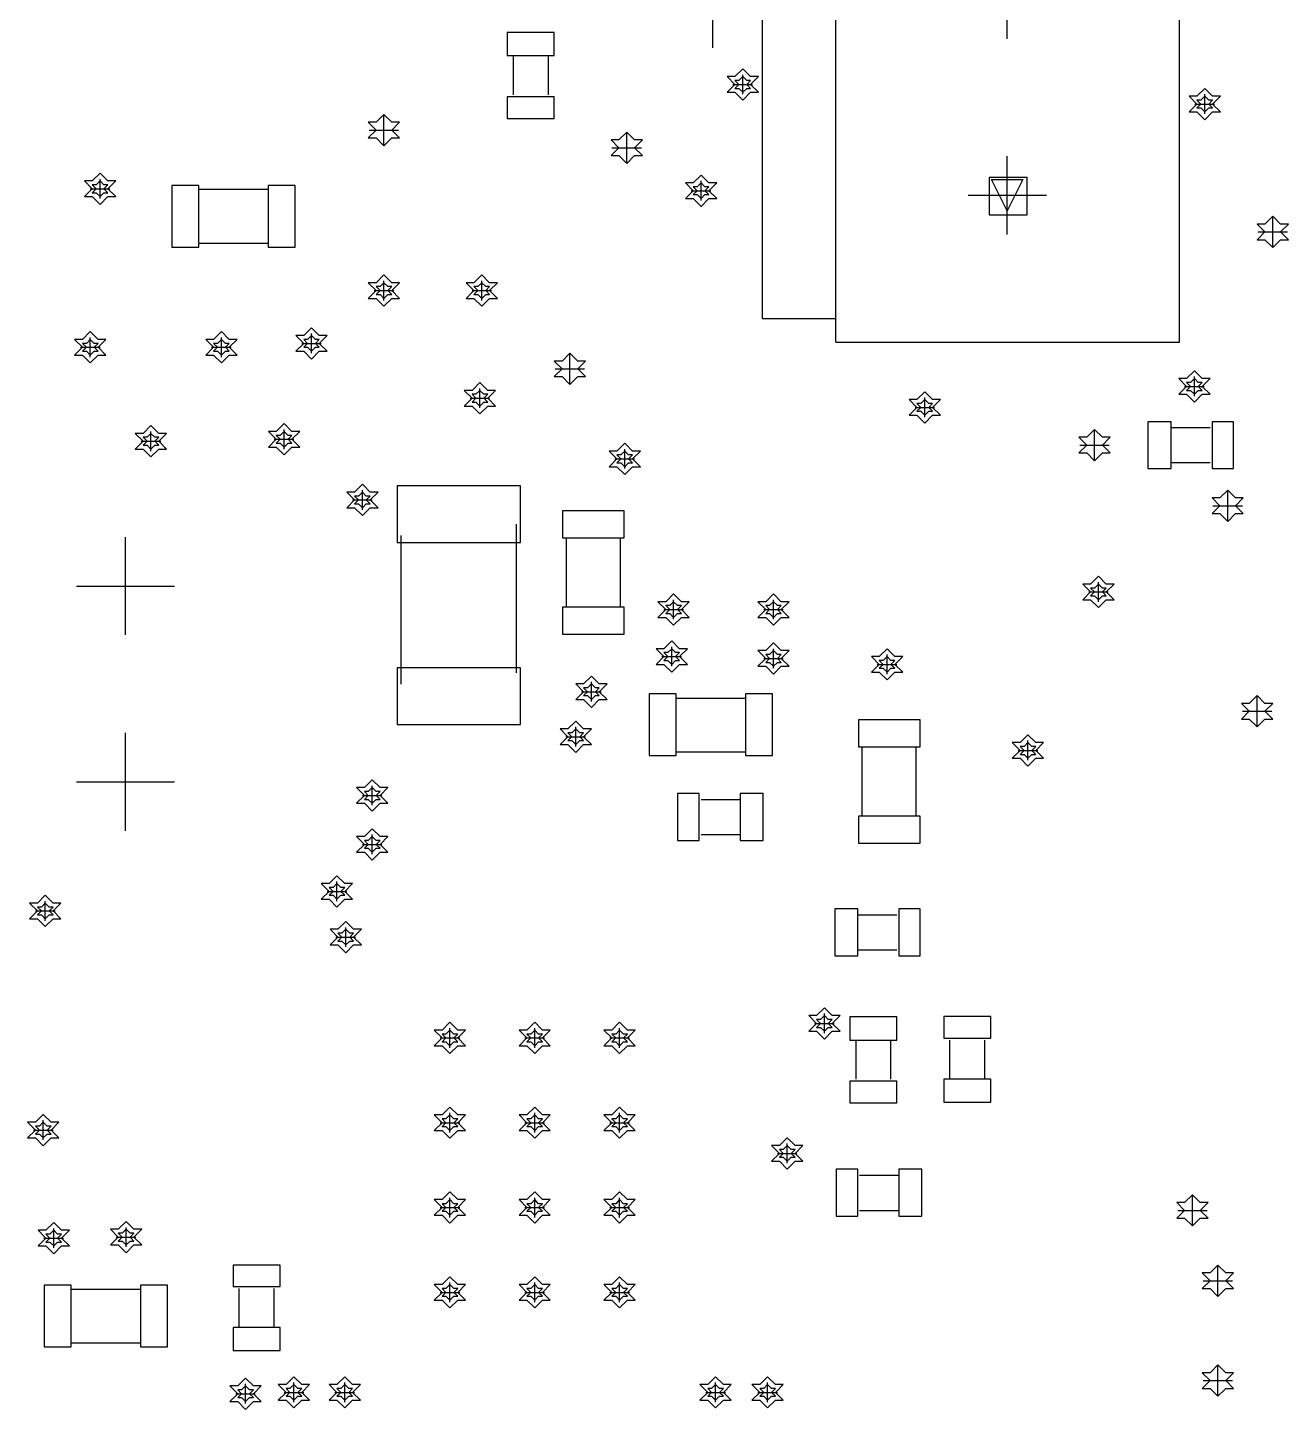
# Model space of a CAD drawing. Extents: x -1.38 to 3.87, y -2.67 to 0.8.
# Drawn here: x 0.981 to 1.625, y -1.753 to -1.047 of the extents above; entities that cross this region are included whole.
import ezdxf

# ---------------------------------------------------------------- set-up
doc = ezdxf.new("R2010")
doc.units = 0
doc.layers.get('0').update_dxf_attribs({"linetype": 'CONTINUOUS'})
for name, color, linetype in [('gd1', 1, 'CONTINUOUS'), ('gg1', 1, 'CONTINUOUS'), ('gm8', 1, 'CONTINUOUS')]:
    doc.layers.add(name, color=color, linetype=linetype)

# ---------------------------------------------------------------- blocks, each defined once
blk = doc.blocks.new('D20')
blk.add_lwpolyline([(-0.01575, -0.0069), (0.01575, -0.0069), (0.01575, 0.0069), (-0.01575, 0.0069)], close=True)
blk = doc.blocks.new('D21')
blk.add_lwpolyline([(-0.0069, -0.01575), (0.0069, -0.01575), (0.0069, 0.01575), (-0.0069, 0.01575)], close=True)
blk = doc.blocks.new('D23')
blk.add_lwpolyline([(-0.0055, -0.012), (0.0055, -0.012), (0.0055, 0.012), (-0.0055, 0.012)], close=True)
blk = doc.blocks.new('D24')
blk.add_lwpolyline([(-0.012, -0.0059), (0.012, -0.0059), (0.012, 0.0059), (-0.012, 0.0059)], close=True)
blk = doc.blocks.new('D25')
blk.add_lwpolyline([(-0.012, -0.0055), (0.012, -0.0055), (0.012, 0.0055), (-0.012, 0.0055)], close=True)
blk = doc.blocks.new('D33')
blk.add_lwpolyline([(-0.0097, -0.0095), (0.0097, -0.0095), (0.0097, 0.0095), (-0.0097, 0.0095)], close=True)
blk = doc.blocks.new('D54')
blk.add_lwpolyline([(-0.012, -0.0059), (0.012, -0.0059), (0.012, 0.0059), (-0.012, 0.0059)], close=True)
blk = doc.blocks.new('D55')
blk.add_lwpolyline([(-0.0059, -0.012), (0.0059, -0.012), (0.0059, 0.012), (-0.0059, 0.012)], close=True)
blk = doc.blocks.new('D56')
blk.add_lwpolyline([(-0.0315, -0.0145), (0.0315, -0.0145), (0.0315, 0.0145), (-0.0315, 0.0145)], close=True)

msp = doc.modelspace()

# ---------------------------------------------------------------- linework, layer by layer
at = {"layer": 'gd1', "color": 1}
for points in [[(1.346, -1.084), (1.35, -1.08), (1.354, -1.08), (1.35, -1.076), (1.354, -1.072), (1.35, -1.072), (1.346, -1.068), (1.342, -1.072), (1.338, -1.072), (1.342, -1.076), (1.338, -1.08), (1.342, -1.08), (1.346, -1.084)], [(1.346, -1.08), (1.348, -1.078), (1.35, -1.078), (1.348, -1.076), (1.35, -1.074), (1.348, -1.074), (1.346, -1.072), (1.344, -1.074), (1.342, -1.074), (1.344, -1.076), (1.342, -1.078), (1.344, -1.078), (1.346, -1.08)], [(1.582, -1.094), (1.586, -1.09), (1.59, -1.09), (1.586, -1.086), (1.59, -1.082), (1.586, -1.082), (1.582, -1.078), (1.578, -1.082), (1.574, -1.082), (1.578, -1.086), (1.574, -1.09), (1.578, -1.09), (1.582, -1.094)], [(1.582, -1.09), (1.584, -1.088), (1.586, -1.088), (1.584, -1.086), (1.586, -1.084), (1.584, -1.084), (1.582, -1.082), (1.58, -1.084), (1.578, -1.084), (1.58, -1.086), (1.578, -1.088), (1.58, -1.088), (1.582, -1.09)], [(1.1627, -1.1073), (1.1667, -1.1033), (1.1707, -1.1033), (1.1667, -1.0993), (1.1707, -1.0953), (1.1667, -1.0953), (1.1627, -1.0913), (1.1587, -1.0953), (1.1547, -1.0953), (1.1587, -1.0993), (1.1547, -1.1033), (1.1587, -1.1033), (1.1627, -1.1073)], [(1.2867, -1.1163), (1.2907, -1.1123), (1.2947, -1.1123), (1.2907, -1.1083), (1.2947, -1.1043), (1.2907, -1.1043), (1.2867, -1.1003), (1.2827, -1.1043), (1.2787, -1.1043), (1.2827, -1.1083), (1.2787, -1.1123), (1.2827, -1.1123), (1.2867, -1.1163)], [(1.0177, -1.1373), (1.0217, -1.1333), (1.0257, -1.1333), (1.0217, -1.1293), (1.0257, -1.1253), (1.0217, -1.1253), (1.0177, -1.1213), (1.0137, -1.1253), (1.0097, -1.1253), (1.0137, -1.1293), (1.0097, -1.1333), (1.0137, -1.1333), (1.0177, -1.1373)], [(1.3247, -1.1383), (1.3287, -1.1343), (1.3327, -1.1343), (1.3287, -1.1303), (1.3327, -1.1263), (1.3287, -1.1263), (1.3247, -1.1223), (1.3207, -1.1263), (1.3167, -1.1263), (1.3207, -1.1303), (1.3167, -1.1343), (1.3207, -1.1343), (1.3247, -1.1383)], [(1.0177, -1.1333), (1.0197, -1.1313), (1.0217, -1.1313), (1.0197, -1.1293), (1.0217, -1.1273), (1.0197, -1.1273), (1.0177, -1.1253), (1.0157, -1.1273), (1.0137, -1.1273), (1.0157, -1.1293), (1.0137, -1.1313), (1.0157, -1.1313), (1.0177, -1.1333)], [(1.3247, -1.1343), (1.3267, -1.1323), (1.3287, -1.1323), (1.3267, -1.1303), (1.3287, -1.1283), (1.3267, -1.1283), (1.3247, -1.1263), (1.3227, -1.1283), (1.3207, -1.1283), (1.3227, -1.1303), (1.3207, -1.1323), (1.3227, -1.1323), (1.3247, -1.1343)], [(1.4811, -1.1406), (1.4731, -1.1246), (1.4891, -1.1246), (1.4811, -1.1406)], [(1.6167, -1.1593), (1.6207, -1.1553), (1.6247, -1.1553), (1.6207, -1.1513), (1.6247, -1.1473), (1.6207, -1.1473), (1.6167, -1.1433), (1.6127, -1.1473), (1.6087, -1.1473), (1.6127, -1.1513), (1.6087, -1.1553), (1.6127, -1.1553), (1.6167, -1.1593)], [(1.1627, -1.1893), (1.1667, -1.1853), (1.1707, -1.1853), (1.1667, -1.1813), (1.1707, -1.1773), (1.1667, -1.1773), (1.1627, -1.1733), (1.1587, -1.1773), (1.1547, -1.1773), (1.1587, -1.1813), (1.1547, -1.1853), (1.1587, -1.1853), (1.1627, -1.1893)], [(1.1627, -1.1853), (1.1647, -1.1833), (1.1667, -1.1833), (1.1647, -1.1813), (1.1667, -1.1793), (1.1647, -1.1793), (1.1627, -1.1773), (1.1607, -1.1793), (1.1587, -1.1793), (1.1607, -1.1813), (1.1587, -1.1833), (1.1607, -1.1833), (1.1627, -1.1853)], [(1.2127, -1.1893), (1.2167, -1.1853), (1.2207, -1.1853), (1.2167, -1.1813), (1.2207, -1.1773), (1.2167, -1.1773), (1.2127, -1.1733), (1.2087, -1.1773), (1.2047, -1.1773), (1.2087, -1.1813), (1.2047, -1.1853), (1.2087, -1.1853), (1.2127, -1.1893)], [(1.2127, -1.1853), (1.2147, -1.1833), (1.2167, -1.1833), (1.2147, -1.1813), (1.2167, -1.1793), (1.2147, -1.1793), (1.2127, -1.1773), (1.2107, -1.1793), (1.2087, -1.1793), (1.2107, -1.1813), (1.2087, -1.1833), (1.2107, -1.1833), (1.2127, -1.1853)], [(1.0127, -1.2183), (1.0167, -1.2143), (1.0207, -1.2143), (1.0167, -1.2103), (1.0207, -1.2063), (1.0167, -1.2063), (1.0127, -1.2023), (1.0087, -1.2063), (1.0047, -1.2063), (1.0087, -1.2103), (1.0047, -1.2143), (1.0087, -1.2143), (1.0127, -1.2183)], [(1.0127, -1.2143), (1.0147, -1.2123), (1.0167, -1.2123), (1.0147, -1.2103), (1.0167, -1.2083), (1.0147, -1.2083), (1.0127, -1.2063), (1.0107, -1.2083), (1.0087, -1.2083), (1.0107, -1.2103), (1.0087, -1.2123), (1.0107, -1.2123), (1.0127, -1.2143)], [(1.0797, -1.2183), (1.0837, -1.2143), (1.0877, -1.2143), (1.0837, -1.2103), (1.0877, -1.2063), (1.0837, -1.2063), (1.0797, -1.2023), (1.0757, -1.2063), (1.0717, -1.2063), (1.0757, -1.2103), (1.0717, -1.2143), (1.0757, -1.2143), (1.0797, -1.2183)], [(1.0797, -1.2143), (1.0817, -1.2123), (1.0837, -1.2123), (1.0817, -1.2103), (1.0837, -1.2083), (1.0817, -1.2083), (1.0797, -1.2063), (1.0777, -1.2083), (1.0757, -1.2083), (1.0777, -1.2103), (1.0757, -1.2123), (1.0777, -1.2123), (1.0797, -1.2143)], [(1.1257, -1.2163), (1.1297, -1.2123), (1.1337, -1.2123), (1.1297, -1.2083), (1.1337, -1.2043), (1.1297, -1.2043), (1.1257, -1.2003), (1.1217, -1.2043), (1.1177, -1.2043), (1.1217, -1.2083), (1.1177, -1.2123), (1.1217, -1.2123), (1.1257, -1.2163)], [(1.1257, -1.2123), (1.1277, -1.2103), (1.1297, -1.2103), (1.1277, -1.2083), (1.1297, -1.2063), (1.1277, -1.2063), (1.1257, -1.2043), (1.1237, -1.2063), (1.1217, -1.2063), (1.1237, -1.2083), (1.1217, -1.2103), (1.1237, -1.2103), (1.1257, -1.2123)], [(1.2577, -1.2293), (1.2617, -1.2253), (1.2657, -1.2253), (1.2617, -1.2213), (1.2657, -1.2173), (1.2617, -1.2173), (1.2577, -1.2133), (1.2537, -1.2173), (1.2497, -1.2173), (1.2537, -1.2213), (1.2497, -1.2253), (1.2537, -1.2253), (1.2577, -1.2293)], [(1.2117, -1.2443), (1.2157, -1.2403), (1.2197, -1.2403), (1.2157, -1.2363), (1.2197, -1.2323), (1.2157, -1.2323), (1.2117, -1.2283), (1.2077, -1.2323), (1.2037, -1.2323), (1.2077, -1.2363), (1.2037, -1.2403), (1.2077, -1.2403), (1.2117, -1.2443)], [(1.5767, -1.2383), (1.5807, -1.2343), (1.5847, -1.2343), (1.5807, -1.2303), (1.5847, -1.2263), (1.5807, -1.2263), (1.5767, -1.2223), (1.5727, -1.2263), (1.5687, -1.2263), (1.5727, -1.2303), (1.5687, -1.2343), (1.5727, -1.2343), (1.5767, -1.2383)], [(1.5767, -1.2343), (1.5787, -1.2323), (1.5807, -1.2323), (1.5787, -1.2303), (1.5807, -1.2283), (1.5787, -1.2283), (1.5767, -1.2263), (1.5747, -1.2283), (1.5727, -1.2283), (1.5747, -1.2303), (1.5727, -1.2323), (1.5747, -1.2323), (1.5767, -1.2343)], [(1.2117, -1.2403), (1.2137, -1.2383), (1.2157, -1.2383), (1.2137, -1.2363), (1.2157, -1.2343), (1.2137, -1.2343), (1.2117, -1.2323), (1.2097, -1.2343), (1.2077, -1.2343), (1.2097, -1.2363), (1.2077, -1.2383), (1.2097, -1.2383), (1.2117, -1.2403)], [(1.439, -1.249), (1.443, -1.245), (1.447, -1.245), (1.443, -1.241), (1.447, -1.237), (1.443, -1.237), (1.439, -1.233), (1.435, -1.237), (1.431, -1.237), (1.435, -1.241), (1.431, -1.245), (1.435, -1.245), (1.439, -1.249)], [(1.439, -1.245), (1.441, -1.243), (1.443, -1.243), (1.441, -1.241), (1.443, -1.239), (1.441, -1.239), (1.439, -1.237), (1.437, -1.239), (1.435, -1.239), (1.437, -1.241), (1.435, -1.243), (1.437, -1.243), (1.439, -1.245)], [(1.1117, -1.2653), (1.1157, -1.2613), (1.1197, -1.2613), (1.1157, -1.2573), (1.1197, -1.2533), (1.1157, -1.2533), (1.1117, -1.2493), (1.1077, -1.2533), (1.1037, -1.2533), (1.1077, -1.2573), (1.1037, -1.2613), (1.1077, -1.2613), (1.1117, -1.2653)], [(1.0437, -1.2663), (1.0477, -1.2623), (1.0517, -1.2623), (1.0477, -1.2583), (1.0517, -1.2543), (1.0477, -1.2543), (1.0437, -1.2503), (1.0397, -1.2543), (1.0357, -1.2543), (1.0397, -1.2583), (1.0357, -1.2623), (1.0397, -1.2623), (1.0437, -1.2663)], [(1.0437, -1.2623), (1.0457, -1.2603), (1.0477, -1.2603), (1.0457, -1.2583), (1.0477, -1.2563), (1.0457, -1.2563), (1.0437, -1.2543), (1.0417, -1.2563), (1.0397, -1.2563), (1.0417, -1.2583), (1.0397, -1.2603), (1.0417, -1.2603), (1.0437, -1.2623)], [(1.1117, -1.2613), (1.1137, -1.2593), (1.1157, -1.2593), (1.1137, -1.2573), (1.1157, -1.2553), (1.1137, -1.2553), (1.1117, -1.2533), (1.1097, -1.2553), (1.1077, -1.2553), (1.1097, -1.2573), (1.1077, -1.2593), (1.1097, -1.2593), (1.1117, -1.2613)], [(1.5257, -1.2683), (1.5297, -1.2643), (1.5337, -1.2643), (1.5297, -1.2603), (1.5337, -1.2563), (1.5297, -1.2563), (1.5257, -1.2523), (1.5217, -1.2563), (1.5177, -1.2563), (1.5217, -1.2603), (1.5177, -1.2643), (1.5217, -1.2643), (1.5257, -1.2683)], [(1.2857, -1.2753), (1.2897, -1.2713), (1.2937, -1.2713), (1.2897, -1.2673), (1.2937, -1.2633), (1.2897, -1.2633), (1.2857, -1.2593), (1.2817, -1.2633), (1.2777, -1.2633), (1.2817, -1.2673), (1.2777, -1.2713), (1.2817, -1.2713), (1.2857, -1.2753)], [(1.2857, -1.2713), (1.2877, -1.2693), (1.2897, -1.2693), (1.2877, -1.2673), (1.2897, -1.2653), (1.2877, -1.2653), (1.2857, -1.2633), (1.2837, -1.2653), (1.2817, -1.2653), (1.2837, -1.2673), (1.2817, -1.2693), (1.2837, -1.2693), (1.2857, -1.2713)], [(1.1517, -1.2963), (1.1557, -1.2923), (1.1597, -1.2923), (1.1557, -1.2883), (1.1597, -1.2843), (1.1557, -1.2843), (1.1517, -1.2803), (1.1477, -1.2843), (1.1437, -1.2843), (1.1477, -1.2883), (1.1437, -1.2923), (1.1477, -1.2923), (1.1517, -1.2963)], [(1.1517, -1.2923), (1.1537, -1.2903), (1.1557, -1.2903), (1.1537, -1.2883), (1.1557, -1.2863), (1.1537, -1.2863), (1.1517, -1.2843), (1.1497, -1.2863), (1.1477, -1.2863), (1.1497, -1.2883), (1.1477, -1.2903), (1.1497, -1.2903), (1.1517, -1.2923)], [(1.5937, -1.2993), (1.5977, -1.2953), (1.6017, -1.2953), (1.5977, -1.2913), (1.6017, -1.2873), (1.5977, -1.2873), (1.5937, -1.2833), (1.5897, -1.2873), (1.5857, -1.2873), (1.5897, -1.2913), (1.5857, -1.2953), (1.5897, -1.2953), (1.5937, -1.2993)], [(1.5277, -1.3433), (1.5317, -1.3393), (1.5357, -1.3393), (1.5317, -1.3353), (1.5357, -1.3313), (1.5317, -1.3313), (1.5277, -1.3273), (1.5237, -1.3313), (1.5197, -1.3313), (1.5237, -1.3353), (1.5197, -1.3393), (1.5237, -1.3393), (1.5277, -1.3433)], [(1.5277, -1.3393), (1.5297, -1.3373), (1.5317, -1.3373), (1.5297, -1.3353), (1.5317, -1.3333), (1.5297, -1.3333), (1.5277, -1.3313), (1.5257, -1.3333), (1.5237, -1.3333), (1.5257, -1.3353), (1.5237, -1.3373), (1.5257, -1.3373), (1.5277, -1.3393)], [(1.3107, -1.3523), (1.3147, -1.3483), (1.3187, -1.3483), (1.3147, -1.3443), (1.3187, -1.3403), (1.3147, -1.3403), (1.3107, -1.3363), (1.3067, -1.3403), (1.3027, -1.3403), (1.3067, -1.3443), (1.3027, -1.3483), (1.3067, -1.3483), (1.3107, -1.3523)], [(1.3107, -1.3483), (1.3127, -1.3463), (1.3147, -1.3463), (1.3127, -1.3443), (1.3147, -1.3423), (1.3127, -1.3423), (1.3107, -1.3403), (1.3087, -1.3423), (1.3067, -1.3423), (1.3087, -1.3443), (1.3067, -1.3463), (1.3087, -1.3463), (1.3107, -1.3483)], [(1.3617, -1.3523), (1.3657, -1.3483), (1.3697, -1.3483), (1.3657, -1.3443), (1.3697, -1.3403), (1.3657, -1.3403), (1.3617, -1.3363), (1.3577, -1.3403), (1.3537, -1.3403), (1.3577, -1.3443), (1.3537, -1.3483), (1.3577, -1.3483), (1.3617, -1.3523)], [(1.3617, -1.3483), (1.3637, -1.3463), (1.3657, -1.3463), (1.3637, -1.3443), (1.3657, -1.3423), (1.3637, -1.3423), (1.3617, -1.3403), (1.3597, -1.3423), (1.3577, -1.3423), (1.3597, -1.3443), (1.3577, -1.3463), (1.3597, -1.3463), (1.3617, -1.3483)], [(1.3097, -1.3763), (1.3137, -1.3723), (1.3177, -1.3723), (1.3137, -1.3683), (1.3177, -1.3643), (1.3137, -1.3643), (1.3097, -1.3603), (1.3057, -1.3643), (1.3017, -1.3643), (1.3057, -1.3683), (1.3017, -1.3723), (1.3057, -1.3723), (1.3097, -1.3763)], [(1.3617, -1.3773), (1.3657, -1.3733), (1.3697, -1.3733), (1.3657, -1.3693), (1.3697, -1.3653), (1.3657, -1.3653), (1.3617, -1.3613), (1.3577, -1.3653), (1.3537, -1.3653), (1.3577, -1.3693), (1.3537, -1.3733), (1.3577, -1.3733), (1.3617, -1.3773)], [(1.3097, -1.3723), (1.3117, -1.3703), (1.3137, -1.3703), (1.3117, -1.3683), (1.3137, -1.3663), (1.3117, -1.3663), (1.3097, -1.3643), (1.3077, -1.3663), (1.3057, -1.3663), (1.3077, -1.3683), (1.3057, -1.3703), (1.3077, -1.3703), (1.3097, -1.3723)], [(1.3617, -1.3733), (1.3637, -1.3713), (1.3657, -1.3713), (1.3637, -1.3693), (1.3657, -1.3673), (1.3637, -1.3673), (1.3617, -1.3653), (1.3597, -1.3673), (1.3577, -1.3673), (1.3597, -1.3693), (1.3577, -1.3713), (1.3597, -1.3713), (1.3617, -1.3733)], [(1.4197, -1.3803), (1.4237, -1.3763), (1.4277, -1.3763), (1.4237, -1.3723), (1.4277, -1.3683), (1.4237, -1.3683), (1.4197, -1.3643), (1.4157, -1.3683), (1.4117, -1.3683), (1.4157, -1.3723), (1.4117, -1.3763), (1.4157, -1.3763), (1.4197, -1.3803)], [(1.4197, -1.3763), (1.4217, -1.3743), (1.4237, -1.3743), (1.4217, -1.3723), (1.4237, -1.3703), (1.4217, -1.3703), (1.4197, -1.3683), (1.4177, -1.3703), (1.4157, -1.3703), (1.4177, -1.3723), (1.4157, -1.3743), (1.4177, -1.3743), (1.4197, -1.3763)], [(1.2687, -1.3943), (1.2727, -1.3903), (1.2767, -1.3903), (1.2727, -1.3863), (1.2767, -1.3823), (1.2727, -1.3823), (1.2687, -1.3783), (1.2647, -1.3823), (1.2607, -1.3823), (1.2647, -1.3863), (1.2607, -1.3903), (1.2647, -1.3903), (1.2687, -1.3943)], [(1.2687, -1.3903), (1.2707, -1.3883), (1.2727, -1.3883), (1.2707, -1.3863), (1.2727, -1.3843), (1.2707, -1.3843), (1.2687, -1.3823), (1.2667, -1.3843), (1.2647, -1.3843), (1.2667, -1.3863), (1.2647, -1.3883), (1.2667, -1.3883), (1.2687, -1.3903)], [(1.6087, -1.4043), (1.6127, -1.4003), (1.6167, -1.4003), (1.6127, -1.3963), (1.6167, -1.3923), (1.6127, -1.3923), (1.6087, -1.3883), (1.6047, -1.3923), (1.6007, -1.3923), (1.6047, -1.3963), (1.6007, -1.4003), (1.6047, -1.4003), (1.6087, -1.4043)], [(1.2607, -1.4173), (1.2647, -1.4133), (1.2687, -1.4133), (1.2647, -1.4093), (1.2687, -1.4053), (1.2647, -1.4053), (1.2607, -1.4013), (1.2567, -1.4053), (1.2527, -1.4053), (1.2567, -1.4093), (1.2527, -1.4133), (1.2567, -1.4133), (1.2607, -1.4173)], [(1.2607, -1.4133), (1.2627, -1.4113), (1.2647, -1.4113), (1.2627, -1.4093), (1.2647, -1.4073), (1.2627, -1.4073), (1.2607, -1.4053), (1.2587, -1.4073), (1.2567, -1.4073), (1.2587, -1.4093), (1.2567, -1.4113), (1.2587, -1.4113), (1.2607, -1.4133)], [(1.4917, -1.4243), (1.4957, -1.4203), (1.4997, -1.4203), (1.4957, -1.4163), (1.4997, -1.4123), (1.4957, -1.4123), (1.4917, -1.4083), (1.4877, -1.4123), (1.4837, -1.4123), (1.4877, -1.4163), (1.4837, -1.4203), (1.4877, -1.4203), (1.4917, -1.4243)], [(1.4917, -1.4203), (1.4937, -1.4183), (1.4957, -1.4183), (1.4937, -1.4163), (1.4957, -1.4143), (1.4937, -1.4143), (1.4917, -1.4123), (1.4897, -1.4143), (1.4877, -1.4143), (1.4897, -1.4163), (1.4877, -1.4183), (1.4897, -1.4183), (1.4917, -1.4203)], [(1.1567, -1.4473), (1.1607, -1.4433), (1.1647, -1.4433), (1.1607, -1.4393), (1.1647, -1.4353), (1.1607, -1.4353), (1.1567, -1.4313), (1.1527, -1.4353), (1.1487, -1.4353), (1.1527, -1.4393), (1.1487, -1.4433), (1.1527, -1.4433), (1.1567, -1.4473)], [(1.1567, -1.4433), (1.1587, -1.4413), (1.1607, -1.4413), (1.1587, -1.4393), (1.1607, -1.4373), (1.1587, -1.4373), (1.1567, -1.4353), (1.1547, -1.4373), (1.1527, -1.4373), (1.1547, -1.4393), (1.1527, -1.4413), (1.1547, -1.4413), (1.1567, -1.4433)], [(1.1567, -1.4723), (1.1607, -1.4683), (1.1647, -1.4683), (1.1607, -1.4643), (1.1647, -1.4603), (1.1607, -1.4603), (1.1567, -1.4563), (1.1527, -1.4603), (1.1487, -1.4603), (1.1527, -1.4643), (1.1487, -1.4683), (1.1527, -1.4683), (1.1567, -1.4723)], [(1.1567, -1.4683), (1.1587, -1.4663), (1.1607, -1.4663), (1.1587, -1.4643), (1.1607, -1.4623), (1.1587, -1.4623), (1.1567, -1.4603), (1.1547, -1.4623), (1.1527, -1.4623), (1.1547, -1.4643), (1.1527, -1.4663), (1.1547, -1.4663), (1.1567, -1.4683)], [(1.1387, -1.4963), (1.1427, -1.4923), (1.1467, -1.4923), (1.1427, -1.4883), (1.1467, -1.4843), (1.1427, -1.4843), (1.1387, -1.4803), (1.1347, -1.4843), (1.1307, -1.4843), (1.1347, -1.4883), (1.1307, -1.4923), (1.1347, -1.4923), (1.1387, -1.4963)], [(1.1387, -1.4923), (1.1407, -1.4903), (1.1427, -1.4903), (1.1407, -1.4883), (1.1427, -1.4863), (1.1407, -1.4863), (1.1387, -1.4843), (1.1367, -1.4863), (1.1347, -1.4863), (1.1367, -1.4883), (1.1347, -1.4903), (1.1367, -1.4903), (1.1387, -1.4923)], [(0.9897, -1.5063), (0.9937, -1.5023), (0.9977, -1.5023), (0.9937, -1.4983), (0.9977, -1.4943), (0.9937, -1.4943), (0.9897, -1.4903), (0.9857, -1.4943), (0.9817, -1.4943), (0.9857, -1.4983), (0.9817, -1.5023), (0.9857, -1.5023), (0.9897, -1.5063)], [(0.9897, -1.5023), (0.9917, -1.5003), (0.9937, -1.5003), (0.9917, -1.4983), (0.9937, -1.4963), (0.9917, -1.4963), (0.9897, -1.4943), (0.9877, -1.4963), (0.9857, -1.4963), (0.9877, -1.4983), (0.9857, -1.5003), (0.9877, -1.5003), (0.9897, -1.5023)], [(1.1432, -1.5197), (1.1472, -1.5157), (1.1512, -1.5157), (1.1472, -1.5117), (1.1512, -1.5077), (1.1472, -1.5077), (1.1432, -1.5037), (1.1392, -1.5077), (1.1352, -1.5077), (1.1392, -1.5117), (1.1352, -1.5157), (1.1392, -1.5157), (1.1432, -1.5197)], [(1.1432, -1.5157), (1.1452, -1.5137), (1.1472, -1.5137), (1.1452, -1.5117), (1.1472, -1.5097), (1.1452, -1.5097), (1.1432, -1.5077), (1.1412, -1.5097), (1.1392, -1.5097), (1.1412, -1.5117), (1.1392, -1.5137), (1.1412, -1.5137), (1.1432, -1.5157)], [(1.3877, -1.5638), (1.3917, -1.5598), (1.3957, -1.5598), (1.3917, -1.5558), (1.3957, -1.5518), (1.3917, -1.5518), (1.3877, -1.5478), (1.3837, -1.5518), (1.3797, -1.5518), (1.3837, -1.5558), (1.3797, -1.5598), (1.3837, -1.5598), (1.3877, -1.5638)], [(1.3877, -1.5598), (1.3897, -1.5578), (1.3917, -1.5578), (1.3897, -1.5558), (1.3917, -1.5538), (1.3897, -1.5538), (1.3877, -1.5518), (1.3857, -1.5538), (1.3837, -1.5538), (1.3857, -1.5558), (1.3837, -1.5578), (1.3857, -1.5578), (1.3877, -1.5598)], [(1.1964, -1.5712), (1.2004, -1.5672), (1.2044, -1.5672), (1.2004, -1.5632), (1.2044, -1.5592), (1.2004, -1.5592), (1.1964, -1.5552), (1.1924, -1.5592), (1.1884, -1.5592), (1.1924, -1.5632), (1.1884, -1.5672), (1.1924, -1.5672), (1.1964, -1.5712)], [(1.1964, -1.5672), (1.1984, -1.5652), (1.2004, -1.5652), (1.1984, -1.5632), (1.2004, -1.5612), (1.1984, -1.5612), (1.1964, -1.5592), (1.1944, -1.5612), (1.1924, -1.5612), (1.1944, -1.5632), (1.1924, -1.5652), (1.1944, -1.5652), (1.1964, -1.5672)], [(1.2397, -1.5712), (1.2437, -1.5672), (1.2477, -1.5672), (1.2437, -1.5632), (1.2477, -1.5592), (1.2437, -1.5592), (1.2397, -1.5552), (1.2357, -1.5592), (1.2317, -1.5592), (1.2357, -1.5632), (1.2317, -1.5672), (1.2357, -1.5672), (1.2397, -1.5712)], [(1.2397, -1.5672), (1.2417, -1.5652), (1.2437, -1.5652), (1.2417, -1.5632), (1.2437, -1.5612), (1.2417, -1.5612), (1.2397, -1.5592), (1.2377, -1.5612), (1.2357, -1.5612), (1.2377, -1.5632), (1.2357, -1.5652), (1.2377, -1.5652), (1.2397, -1.5672)], [(1.2831, -1.5712), (1.2871, -1.5672), (1.2911, -1.5672), (1.2871, -1.5632), (1.2911, -1.5592), (1.2871, -1.5592), (1.2831, -1.5552), (1.2791, -1.5592), (1.2751, -1.5592), (1.2791, -1.5632), (1.2751, -1.5672), (1.2791, -1.5672), (1.2831, -1.5712)], [(1.2831, -1.5672), (1.2851, -1.5652), (1.2871, -1.5652), (1.2851, -1.5632), (1.2871, -1.5612), (1.2851, -1.5612), (1.2831, -1.5592), (1.2811, -1.5612), (1.2791, -1.5612), (1.2811, -1.5632), (1.2791, -1.5652), (1.2811, -1.5652), (1.2831, -1.5672)], [(0.9887, -1.6183), (0.9927, -1.6143), (0.9967, -1.6143), (0.9927, -1.6103), (0.9967, -1.6063), (0.9927, -1.6063), (0.9887, -1.6023), (0.9847, -1.6063), (0.9807, -1.6063), (0.9847, -1.6103), (0.9807, -1.6143), (0.9847, -1.6143), (0.9887, -1.6183)], [(1.1964, -1.6145), (1.2004, -1.6105), (1.2044, -1.6105), (1.2004, -1.6065), (1.2044, -1.6025), (1.2004, -1.6025), (1.1964, -1.5985), (1.1924, -1.6025), (1.1884, -1.6025), (1.1924, -1.6065), (1.1884, -1.6105), (1.1924, -1.6105), (1.1964, -1.6145)], [(1.1964, -1.6105), (1.1984, -1.6085), (1.2004, -1.6085), (1.1984, -1.6065), (1.2004, -1.6045), (1.1984, -1.6045), (1.1964, -1.6025), (1.1944, -1.6045), (1.1924, -1.6045), (1.1944, -1.6065), (1.1924, -1.6085), (1.1944, -1.6085), (1.1964, -1.6105)], [(1.2397, -1.6145), (1.2437, -1.6105), (1.2477, -1.6105), (1.2437, -1.6065), (1.2477, -1.6025), (1.2437, -1.6025), (1.2397, -1.5985), (1.2357, -1.6025), (1.2317, -1.6025), (1.2357, -1.6065), (1.2317, -1.6105), (1.2357, -1.6105), (1.2397, -1.6145)], [(1.2397, -1.6105), (1.2417, -1.6085), (1.2437, -1.6085), (1.2417, -1.6065), (1.2437, -1.6045), (1.2417, -1.6045), (1.2397, -1.6025), (1.2377, -1.6045), (1.2357, -1.6045), (1.2377, -1.6065), (1.2357, -1.6085), (1.2377, -1.6085), (1.2397, -1.6105)], [(1.2831, -1.6145), (1.2871, -1.6105), (1.2911, -1.6105), (1.2871, -1.6065), (1.2911, -1.6025), (1.2871, -1.6025), (1.2831, -1.5985), (1.2791, -1.6025), (1.2751, -1.6025), (1.2791, -1.6065), (1.2751, -1.6105), (1.2791, -1.6105), (1.2831, -1.6145)], [(1.2831, -1.6105), (1.2851, -1.6085), (1.2871, -1.6085), (1.2851, -1.6065), (1.2871, -1.6045), (1.2851, -1.6045), (1.2831, -1.6025), (1.2811, -1.6045), (1.2791, -1.6045), (1.2811, -1.6065), (1.2791, -1.6085), (1.2811, -1.6085), (1.2831, -1.6105)], [(0.9887, -1.6143), (0.9907, -1.6123), (0.9927, -1.6123), (0.9907, -1.6103), (0.9927, -1.6083), (0.9907, -1.6083), (0.9887, -1.6063), (0.9867, -1.6083), (0.9847, -1.6083), (0.9867, -1.6103), (0.9847, -1.6123), (0.9867, -1.6123), (0.9887, -1.6143)], [(1.3687, -1.6302), (1.3727, -1.6262), (1.3767, -1.6262), (1.3727, -1.6222), (1.3767, -1.6182), (1.3727, -1.6182), (1.3687, -1.6142), (1.3647, -1.6182), (1.3607, -1.6182), (1.3647, -1.6222), (1.3607, -1.6262), (1.3647, -1.6262), (1.3687, -1.6302)], [(1.3687, -1.6262), (1.3707, -1.6242), (1.3727, -1.6242), (1.3707, -1.6222), (1.3727, -1.6202), (1.3707, -1.6202), (1.3687, -1.6182), (1.3667, -1.6202), (1.3647, -1.6202), (1.3667, -1.6222), (1.3647, -1.6242), (1.3667, -1.6242), (1.3687, -1.6262)], [(1.1964, -1.6579), (1.2004, -1.6538), (1.2044, -1.6538), (1.2004, -1.6499), (1.2044, -1.6458), (1.2004, -1.6458), (1.1964, -1.6418), (1.1924, -1.6458), (1.1884, -1.6458), (1.1924, -1.6499), (1.1884, -1.6538), (1.1924, -1.6538), (1.1964, -1.6579)], [(1.2397, -1.6579), (1.2437, -1.6538), (1.2477, -1.6538), (1.2437, -1.6499), (1.2477, -1.6458), (1.2437, -1.6458), (1.2397, -1.6418), (1.2357, -1.6458), (1.2317, -1.6458), (1.2357, -1.6499), (1.2317, -1.6538), (1.2357, -1.6538), (1.2397, -1.6579)], [(1.2831, -1.6579), (1.2871, -1.6538), (1.2911, -1.6538), (1.2871, -1.6499), (1.2911, -1.6458), (1.2871, -1.6458), (1.2831, -1.6418), (1.2791, -1.6458), (1.2751, -1.6458), (1.2791, -1.6499), (1.2751, -1.6538), (1.2791, -1.6538), (1.2831, -1.6579)], [(1.5757, -1.6593), (1.5797, -1.6553), (1.5837, -1.6553), (1.5797, -1.6513), (1.5837, -1.6473), (1.5797, -1.6473), (1.5757, -1.6433), (1.5717, -1.6473), (1.5677, -1.6473), (1.5717, -1.6513), (1.5677, -1.6553), (1.5717, -1.6553), (1.5757, -1.6593)], [(1.1964, -1.6538), (1.1984, -1.6518), (1.2004, -1.6518), (1.1984, -1.6499), (1.2004, -1.6479), (1.1984, -1.6479), (1.1964, -1.6458), (1.1944, -1.6479), (1.1924, -1.6479), (1.1944, -1.6499), (1.1924, -1.6518), (1.1944, -1.6518), (1.1964, -1.6538)], [(1.2397, -1.6538), (1.2417, -1.6518), (1.2437, -1.6518), (1.2417, -1.6499), (1.2437, -1.6479), (1.2417, -1.6479), (1.2397, -1.6458), (1.2377, -1.6479), (1.2357, -1.6479), (1.2377, -1.6499), (1.2357, -1.6518), (1.2377, -1.6518), (1.2397, -1.6538)], [(1.2831, -1.6538), (1.2851, -1.6518), (1.2871, -1.6518), (1.2851, -1.6499), (1.2871, -1.6479), (1.2851, -1.6479), (1.2831, -1.6458), (1.2811, -1.6479), (1.2791, -1.6479), (1.2811, -1.6499), (1.2791, -1.6518), (1.2811, -1.6518), (1.2831, -1.6538)], [(0.994, -1.6735), (0.998, -1.6695), (1.002, -1.6695), (0.998, -1.6655), (1.002, -1.6615), (0.998, -1.6615), (0.994, -1.6575), (0.99, -1.6615), (0.986, -1.6615), (0.99, -1.6655), (0.986, -1.6695), (0.99, -1.6695), (0.994, -1.6735)], [(1.031, -1.673), (1.035, -1.669), (1.039, -1.669), (1.035, -1.665), (1.039, -1.661), (1.035, -1.661), (1.031, -1.657), (1.027, -1.661), (1.023, -1.661), (1.027, -1.665), (1.023, -1.669), (1.027, -1.669), (1.031, -1.673)], [(0.994, -1.6695), (0.996, -1.6675), (0.998, -1.6675), (0.996, -1.6655), (0.998, -1.6635), (0.996, -1.6635), (0.994, -1.6615), (0.992, -1.6635), (0.99, -1.6635), (0.992, -1.6655), (0.99, -1.6675), (0.992, -1.6675), (0.994, -1.6695)], [(1.031, -1.669), (1.033, -1.667), (1.035, -1.667), (1.033, -1.665), (1.035, -1.663), (1.033, -1.663), (1.031, -1.661), (1.029, -1.663), (1.027, -1.663), (1.029, -1.665), (1.027, -1.667), (1.029, -1.667), (1.031, -1.669)], [(1.5887, -1.6953), (1.5927, -1.6913), (1.5967, -1.6913), (1.5927, -1.6873), (1.5967, -1.6833), (1.5927, -1.6833), (1.5887, -1.6793), (1.5847, -1.6833), (1.5807, -1.6833), (1.5847, -1.6873), (1.5807, -1.6913), (1.5847, -1.6913), (1.5887, -1.6953)], [(1.1964, -1.7012), (1.2004, -1.6972), (1.2044, -1.6972), (1.2004, -1.6932), (1.2044, -1.6892), (1.2004, -1.6892), (1.1964, -1.6852), (1.1924, -1.6892), (1.1884, -1.6892), (1.1924, -1.6932), (1.1884, -1.6972), (1.1924, -1.6972), (1.1964, -1.7012)], [(1.2397, -1.7012), (1.2437, -1.6972), (1.2477, -1.6972), (1.2437, -1.6932), (1.2477, -1.6892), (1.2437, -1.6892), (1.2397, -1.6852), (1.2357, -1.6892), (1.2317, -1.6892), (1.2357, -1.6932), (1.2317, -1.6972), (1.2357, -1.6972), (1.2397, -1.7012)], [(1.2831, -1.7012), (1.2871, -1.6972), (1.2911, -1.6972), (1.2871, -1.6932), (1.2911, -1.6892), (1.2871, -1.6892), (1.2831, -1.6852), (1.2791, -1.6892), (1.2751, -1.6892), (1.2791, -1.6932), (1.2751, -1.6972), (1.2791, -1.6972), (1.2831, -1.7012)], [(1.1964, -1.6972), (1.1984, -1.6952), (1.2004, -1.6952), (1.1984, -1.6932), (1.2004, -1.6912), (1.1984, -1.6912), (1.1964, -1.6892), (1.1944, -1.6912), (1.1924, -1.6912), (1.1944, -1.6932), (1.1924, -1.6952), (1.1944, -1.6952), (1.1964, -1.6972)], [(1.2397, -1.6972), (1.2417, -1.6952), (1.2437, -1.6952), (1.2417, -1.6932), (1.2437, -1.6912), (1.2417, -1.6912), (1.2397, -1.6892), (1.2377, -1.6912), (1.2357, -1.6912), (1.2377, -1.6932), (1.2357, -1.6952), (1.2377, -1.6952), (1.2397, -1.6972)], [(1.2831, -1.6972), (1.2851, -1.6952), (1.2871, -1.6952), (1.2851, -1.6932), (1.2871, -1.6912), (1.2851, -1.6912), (1.2831, -1.6892), (1.2811, -1.6912), (1.2791, -1.6912), (1.2811, -1.6932), (1.2791, -1.6952), (1.2811, -1.6952), (1.2831, -1.6972)], [(1.1167, -1.7523), (1.1207, -1.7483), (1.1247, -1.7483), (1.1207, -1.7443), (1.1247, -1.7403), (1.1207, -1.7403), (1.1167, -1.7363), (1.1127, -1.7403), (1.1087, -1.7403), (1.1127, -1.7443), (1.1087, -1.7483), (1.1127, -1.7483), (1.1167, -1.7523)], [(1.1427, -1.7523), (1.1467, -1.7483), (1.1507, -1.7483), (1.1467, -1.7443), (1.1507, -1.7403), (1.1467, -1.7403), (1.1427, -1.7363), (1.1387, -1.7403), (1.1347, -1.7403), (1.1387, -1.7443), (1.1347, -1.7483), (1.1387, -1.7483), (1.1427, -1.7523)], [(1.3321, -1.7523), (1.3361, -1.7483), (1.3401, -1.7483), (1.3361, -1.7443), (1.3401, -1.7403), (1.3361, -1.7403), (1.3321, -1.7363), (1.3281, -1.7403), (1.3241, -1.7403), (1.3281, -1.7443), (1.3241, -1.7483), (1.3281, -1.7483), (1.3321, -1.7523)], [(1.3587, -1.7523), (1.3627, -1.7483), (1.3667, -1.7483), (1.3627, -1.7443), (1.3667, -1.7403), (1.3627, -1.7403), (1.3587, -1.7363), (1.3547, -1.7403), (1.3507, -1.7403), (1.3547, -1.7443), (1.3507, -1.7483), (1.3547, -1.7483), (1.3587, -1.7523)], [(1.5887, -1.7463), (1.5927, -1.7423), (1.5967, -1.7423), (1.5927, -1.7383), (1.5967, -1.7343), (1.5927, -1.7343), (1.5887, -1.7303), (1.5847, -1.7343), (1.5807, -1.7343), (1.5847, -1.7383), (1.5807, -1.7423), (1.5847, -1.7423), (1.5887, -1.7463)], [(1.092, -1.753), (1.096, -1.749), (1.1, -1.749), (1.096, -1.745), (1.1, -1.741), (1.096, -1.741), (1.092, -1.737), (1.088, -1.741), (1.084, -1.741), (1.088, -1.745), (1.084, -1.749), (1.088, -1.749), (1.092, -1.753)], [(1.092, -1.749), (1.094, -1.747), (1.096, -1.747), (1.094, -1.745), (1.096, -1.743), (1.094, -1.743), (1.092, -1.741), (1.09, -1.743), (1.088, -1.743), (1.09, -1.745), (1.088, -1.747), (1.09, -1.747), (1.092, -1.749)], [(1.1167, -1.7483), (1.1187, -1.7463), (1.1207, -1.7463), (1.1187, -1.7443), (1.1207, -1.7423), (1.1187, -1.7423), (1.1167, -1.7403), (1.1147, -1.7423), (1.1127, -1.7423), (1.1147, -1.7443), (1.1127, -1.7463), (1.1147, -1.7463), (1.1167, -1.7483)], [(1.1427, -1.7483), (1.1447, -1.7463), (1.1467, -1.7463), (1.1447, -1.7443), (1.1467, -1.7423), (1.1447, -1.7423), (1.1427, -1.7403), (1.1407, -1.7423), (1.1387, -1.7423), (1.1407, -1.7443), (1.1387, -1.7463), (1.1407, -1.7463), (1.1427, -1.7483)], [(1.3321, -1.7483), (1.3341, -1.7463), (1.3361, -1.7463), (1.3341, -1.7443), (1.3361, -1.7423), (1.3341, -1.7423), (1.3321, -1.7403), (1.3301, -1.7423), (1.3281, -1.7423), (1.3301, -1.7443), (1.3281, -1.7463), (1.3301, -1.7463), (1.3321, -1.7483)], [(1.3587, -1.7483), (1.3607, -1.7463), (1.3627, -1.7463), (1.3607, -1.7443), (1.3627, -1.7423), (1.3607, -1.7423), (1.3587, -1.7403), (1.3567, -1.7423), (1.3547, -1.7423), (1.3567, -1.7443), (1.3547, -1.7463), (1.3567, -1.7463), (1.3587, -1.7483)]]:
    msp.add_lwpolyline(points, dxfattribs=at)
at = {"layer": 'gg1', "color": 1}
for points in [[(1.4811, -1.0526), (1.4811, -1.0126)], [(1.346, -1.081), (1.346, -1.071)], [(1.341, -1.076), (1.351, -1.076)], [(1.577, -1.086), (1.587, -1.086)], [(1.582, -1.091), (1.582, -1.081)], [(1.1627, -1.1068), (1.1627, -1.0918)], [(1.1552, -1.0993), (1.1702, -1.0993)], [(1.2867, -1.1158), (1.2867, -1.1008)], [(1.2792, -1.1083), (1.2942, -1.1083)], [(1.4811, -1.1526), (1.4811, -1.1126)], [(1.0127, -1.1293), (1.0227, -1.1293)], [(1.0177, -1.1343), (1.0177, -1.1243)], [(1.3247, -1.1353), (1.3247, -1.1253)], [(1.3197, -1.1303), (1.3297, -1.1303)], [(1.4611, -1.1326), (1.5011, -1.1326)], [(1.6167, -1.1588), (1.6167, -1.1438)], [(1.6092, -1.1513), (1.6242, -1.1513)], [(1.1627, -1.1863), (1.1627, -1.1763)], [(1.2127, -1.1863), (1.2127, -1.1763)], [(1.1577, -1.1813), (1.1677, -1.1813)], [(1.2077, -1.1813), (1.2177, -1.1813)], [(1.0127, -1.2153), (1.0127, -1.2053)], [(1.0797, -1.2153), (1.0797, -1.2053)], [(1.1257, -1.2133), (1.1257, -1.2033)], [(1.0077, -1.2103), (1.0177, -1.2103)], [(1.0747, -1.2103), (1.0847, -1.2103)], [(1.1207, -1.2083), (1.1307, -1.2083)], [(1.2577, -1.2288), (1.2577, -1.2138)], [(1.2502, -1.2213), (1.2652, -1.2213)], [(1.5767, -1.2353), (1.5767, -1.2253)], [(1.2117, -1.2413), (1.2117, -1.2313)], [(1.5717, -1.2303), (1.5817, -1.2303)], [(1.2067, -1.2363), (1.2167, -1.2363)], [(1.434, -1.241), (1.444, -1.241)], [(1.439, -1.246), (1.439, -1.236)], [(1.0437, -1.2633), (1.0437, -1.2533)], [(1.1117, -1.2623), (1.1117, -1.2523)], [(1.5257, -1.2678), (1.5257, -1.2528)], [(1.0387, -1.2583), (1.0487, -1.2583)], [(1.1067, -1.2573), (1.1167, -1.2573)], [(1.2857, -1.2723), (1.2857, -1.2623)], [(1.5182, -1.2603), (1.5332, -1.2603)], [(1.2807, -1.2673), (1.2907, -1.2673)], [(1.1517, -1.2933), (1.1517, -1.2833)], [(1.5937, -1.2988), (1.5937, -1.2838)], [(1.1467, -1.2883), (1.1567, -1.2883)], [(1.5862, -1.2913), (1.6012, -1.2913)], [(1.5277, -1.3403), (1.5277, -1.3303)], [(1.3107, -1.3493), (1.3107, -1.3393)], [(1.3617, -1.3493), (1.3617, -1.3393)], [(1.5227, -1.3353), (1.5327, -1.3353)], [(1.3057, -1.3443), (1.3157, -1.3443)], [(1.3567, -1.3443), (1.3667, -1.3443)], [(1.3047, -1.3683), (1.3147, -1.3683)], [(1.3097, -1.3733), (1.3097, -1.3633)], [(1.3567, -1.3693), (1.3667, -1.3693)], [(1.3617, -1.3743), (1.3617, -1.3643)], [(1.4197, -1.3773), (1.4197, -1.3673)], [(1.4147, -1.3723), (1.4247, -1.3723)], [(1.2687, -1.3913), (1.2687, -1.3813)], [(1.2637, -1.3863), (1.2737, -1.3863)], [(1.6087, -1.4038), (1.6087, -1.3888)], [(1.6012, -1.3963), (1.6162, -1.3963)], [(1.2607, -1.4143), (1.2607, -1.4043)], [(1.2557, -1.4093), (1.2657, -1.4093)], [(1.4917, -1.4213), (1.4917, -1.4113)], [(1.4867, -1.4163), (1.4967, -1.4163)], [(1.1517, -1.4393), (1.1617, -1.4393)], [(1.1567, -1.4443), (1.1567, -1.4343)], [(1.1567, -1.4693), (1.1567, -1.4593)], [(1.1517, -1.4643), (1.1617, -1.4643)], [(1.1337, -1.4883), (1.1437, -1.4883)], [(1.1387, -1.4933), (1.1387, -1.4833)], [(0.9897, -1.5033), (0.9897, -1.4933)], [(0.9847, -1.4983), (0.9947, -1.4983)], [(1.1432, -1.5167), (1.1432, -1.5067)], [(1.1382, -1.5117), (1.1482, -1.5117)], [(1.3877, -1.5608), (1.3877, -1.5508)], [(1.1964, -1.5682), (1.1964, -1.5582)], [(1.2397, -1.5682), (1.2397, -1.5582)], [(1.2831, -1.5682), (1.2831, -1.5582)], [(1.3827, -1.5558), (1.3927, -1.5558)], [(1.1914, -1.5632), (1.2014, -1.5632)], [(1.2347, -1.5632), (1.2447, -1.5632)], [(1.2781, -1.5632), (1.2881, -1.5632)], [(1.1964, -1.6115), (1.1964, -1.6015)], [(1.2397, -1.6115), (1.2397, -1.6015)], [(1.2831, -1.6115), (1.2831, -1.6015)], [(0.9887, -1.6153), (0.9887, -1.6053)], [(1.1914, -1.6065), (1.2014, -1.6065)], [(1.2347, -1.6065), (1.2447, -1.6065)], [(1.2781, -1.6065), (1.2881, -1.6065)], [(0.9837, -1.6103), (0.9937, -1.6103)], [(1.3637, -1.6222), (1.3737, -1.6222)], [(1.3687, -1.6272), (1.3687, -1.6172)], [(1.1964, -1.6549), (1.1964, -1.6449)], [(1.2397, -1.6549), (1.2397, -1.6449)], [(1.2831, -1.6549), (1.2831, -1.6449)], [(1.5757, -1.6588), (1.5757, -1.6438)], [(1.1914, -1.6499), (1.2014, -1.6499)], [(1.2347, -1.6499), (1.2447, -1.6499)], [(1.2781, -1.6499), (1.2881, -1.6499)], [(1.5682, -1.6513), (1.5832, -1.6513)], [(0.989, -1.6655), (0.999, -1.6655)], [(0.994, -1.6705), (0.994, -1.6605)], [(1.026, -1.665), (1.036, -1.665)], [(1.031, -1.67), (1.031, -1.66)], [(1.5887, -1.6948), (1.5887, -1.6798)], [(1.5812, -1.6873), (1.5962, -1.6873)], [(1.1914, -1.6932), (1.2014, -1.6932)], [(1.1964, -1.6982), (1.1964, -1.6882)], [(1.2347, -1.6932), (1.2447, -1.6932)], [(1.2397, -1.6982), (1.2397, -1.6882)], [(1.2781, -1.6932), (1.2881, -1.6932)], [(1.2831, -1.6982), (1.2831, -1.6882)], [(1.5887, -1.7458), (1.5887, -1.7308)], [(1.092, -1.75), (1.092, -1.74)], [(1.1167, -1.7493), (1.1167, -1.7393)], [(1.1427, -1.7493), (1.1427, -1.7393)], [(1.3321, -1.7493), (1.3321, -1.7393)], [(1.3587, -1.7493), (1.3587, -1.7393)], [(1.5812, -1.7383), (1.5962, -1.7383)], [(1.087, -1.745), (1.097, -1.745)], [(1.1117, -1.7443), (1.1217, -1.7443)], [(1.1377, -1.7443), (1.1477, -1.7443)], [(1.3271, -1.7443), (1.3371, -1.7443)], [(1.3537, -1.7443), (1.3637, -1.7443)]]:
    msp.add_lwpolyline(points, dxfattribs=at)
at = {"layer": 'gm8', "color": 1}
for points in [[(1.3936, -1.2076), (1.3936, -1.1956), (1.3936, -0.9701), (1.3936, -0.9576)], [(1.5691, -1.2076), (1.5691, -0.9576)], [(1.3561, -1.1956), (1.3561, -0.9701)], [(1.3307, -1.0573), (1.3307, -1.0073)], [(1.2289, -1.0813), (1.2289, -1.0616)], [(1.2467, -1.0813), (1.2467, -1.0616)], [(1.068, -1.1295), (1.1035, -1.1295)], [(1.068, -1.157), (1.1035, -1.157)], [(1.3561, -1.1956), (1.3936, -1.1956)], [(1.3936, -1.2076), (1.5691, -1.2076)], [(1.5651, -1.2513), (1.5847, -1.2513)], [(1.5651, -1.2691), (1.5847, -1.2691)], [(1.2305, -1.3767), (1.2305, -1.3007)], [(1.0307, -1.3573), (1.0307, -1.3073)], [(1.1715, -1.3824), (1.1715, -1.3064)], [(1.256, -1.343), (1.256, -1.3075)], [(1.2835, -1.343), (1.2835, -1.3075)], [(1.0057, -1.3323), (1.0557, -1.3323)], [(1.312, -1.3895), (1.3475, -1.3895)], [(1.0307, -1.4573), (1.0307, -1.4073)], [(1.312, -1.417), (1.3475, -1.417)], [(1.407, -1.45), (1.407, -1.4145)], [(1.4345, -1.45), (1.4345, -1.4145)], [(1.0057, -1.4323), (1.0557, -1.4323)], [(1.3247, -1.4414), (1.3444, -1.4414)], [(1.3247, -1.4593), (1.3444, -1.4593)], [(1.4051, -1.5003), (1.4247, -1.5003)], [(1.4051, -1.5181), (1.4247, -1.5181)], [(1.4039, -1.5843), (1.4039, -1.5646)], [(1.4217, -1.5843), (1.4217, -1.5646)], [(1.4517, -1.5839), (1.4517, -1.5643)], [(1.4696, -1.5839), (1.4696, -1.5643)], [(1.4057, -1.6334), (1.4254, -1.6334)], [(1.4057, -1.6513), (1.4254, -1.6513)], [(1.003, -1.6915), (1.0385, -1.6915)], [(1.0887, -1.7109), (1.0887, -1.6913)], [(1.1066, -1.7109), (1.1066, -1.6913)], [(1.003, -1.719), (1.0385, -1.719)]]:
    msp.add_lwpolyline(points, dxfattribs=at)

# ---------------------------------------------------------------- block references
at = {"layer": 'gm8'}
for name, p in [('D24', (1.2377, -1.0553)), ('D25', (1.2377, -1.0878)), ('D21', (1.0612, -1.1433)), ('D21', (1.1104, -1.1433)), ('D33', (1.4815, -1.1331)), ('D55', (1.5589, -1.2603)), ('D23', (1.5912, -1.2603)), ('D56', (1.201, -1.2955)), ('D20', (1.2697, -1.3007)), ('D20', (1.2697, -1.3499)), ('D56', (1.201, -1.3886)), ('D21', (1.3051, -1.4032)), ('D21', (1.3543, -1.4032)), ('D20', (1.4208, -1.4076)), ('D23', (1.3182, -1.4503)), ('D55', (1.3506, -1.4503)), ('D20', (1.4208, -1.4568)), ('D55', (1.3989, -1.5093)), ('D23', (1.4312, -1.5093)), ('D54', (1.4127, -1.5584)), ('D25', (1.4607, -1.5578)), ('D25', (1.4127, -1.5908)), ('D24', (1.4607, -1.5902)), ('D23', (1.3992, -1.6423)), ('D55', (1.4316, -1.6423)), ('D25', (1.0977, -1.6848)), ('D21', (0.9961, -1.7053)), ('D21', (1.0453, -1.7053)), ('D54', (1.0977, -1.7171))]:
    msp.add_blockref(name, p, dxfattribs=at)

doc.saveas('drawing.dxf')
